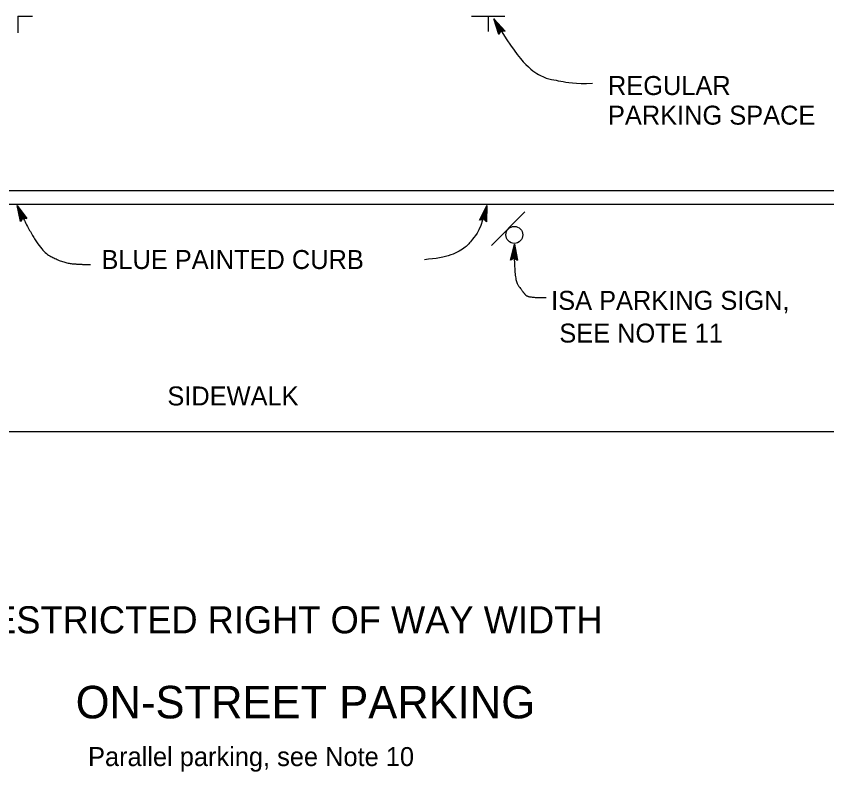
# Model space of a CAD drawing. Extents: x -894 to 866, y -476 to 714.
# Drawn here: x -407.2 to -108.3, y -28.9 to 249.9 of the extents above; entities that cross this region are included whole.
import ezdxf

# ---------------------------------------------------------------- set-up
doc = ezdxf.new("R2010")
doc.units = 0
for name, color, linetype in [('56 Stage 3 Anno', 7, 'Continuous'), ('57 Undefined', 7, 'Continuous'), ('60 Nongeo Data', 7, 'Continuous')]:
    doc.layers.add(name, color=color, linetype=linetype)

msp = doc.modelspace()

# ---------------------------------------------------------------- linework, layer by layer
at = {"layer": '56 Stage 3 Anno'}
for p, q in [((-231.04, 248.92), (-231.04, 248.92)), ((-229.2, 243.15), (-229.2, 243.15)), ((-226.93, 244.47), (-226.93, 244.47)), ((-406.86, 180.13), (-406.86, 180.13)), ((-233.68, 180.13), (-233.68, 180.13)), ((-405.59, 174.21), (-405.59, 174.21)), ((-403.21, 175.31), (-403.21, 175.31)), ((-236.3, 174.68), (-236.3, 174.68)), ((-233.74, 174.08), (-233.74, 174.08)), ((-223.48, 165.82), (-223.48, 165.82)), ((-224.93, 159.95), (-224.93, 159.95)), ((-222.3, 159.89), (-222.3, 159.89))]:
    msp.add_line(p, q, dxfattribs=at)
for points in [[(-229.2, 243.15), (-231.04, 248.92), (-226.93, 244.47), (-227.34, 244.48), (-230.34, 247.74), (-229, 243.51), (-228.81, 243.86), (-229.67, 246.57), (-227.75, 244.49), (-228.15, 244.49), (-228.98, 245.39), (-228.61, 244.22), (-228.46, 244.49), (-226.93, 244.47), (-228.46, 244.49)], [(-405.59, 174.21), (-406.86, 180.13), (-403.21, 175.31), (-403.61, 175.35), (-406.28, 178.89), (-405.36, 174.55), (-405.13, 174.88), (-405.72, 177.66), (-404.01, 175.4), (-404.42, 175.44), (-405.16, 176.42), (-404.9, 175.22), (-404.72, 175.48), (-403.21, 175.31), (-404.72, 175.48)], [(-236.3, 174.68), (-233.68, 180.13), (-233.74, 174.08), (-234.04, 174.37), (-233.99, 178.8), (-235.92, 174.8), (-235.53, 174.93), (-234.3, 177.48), (-234.33, 174.65), (-234.62, 174.93), (-234.61, 176.16), (-235.14, 175.05), (-234.84, 175.15), (-233.74, 174.08), (-234.84, 175.15)], [(-224.93, 159.95), (-223.48, 165.82), (-222.3, 159.89), (-222.65, 160.11), (-223.5, 164.45), (-224.57, 160.15), (-224.22, 160.35), (-223.54, 163.1), (-222.99, 160.32), (-223.33, 160.54), (-223.57, 161.74), (-223.87, 160.55), (-223.59, 160.7), (-222.3, 159.89), (-223.59, 160.7)]]:
    msp.add_lwpolyline(points, close=True, dxfattribs=at)
for points, degree in [([(-231.04, 248.92), (-221.78, 233.04), (-212.53, 226.43), (-206.93, 226.43), (-201.11, 224.78), (-194.7, 225.27)], 3), ([(-406.85, 180.13), (-399.58, 164.26), (-390.33, 158.97), (-383.06, 158.31), (-379.75, 158.31)], 2), ([(-233.68, 180.13), (-235.73, 171.31), (-239.63, 166.9), (-241.05, 164.88), (-246.32, 161.56), (-252.29, 160.45), (-256.68, 160.09)], 3), ([(-223.48, 165.82), (-223.77, 153.02), (-220.46, 148.39), (-218.45, 145.93), (-211.74, 146.17)], 2)]:
    msp.add_open_spline(points, degree=degree, dxfattribs=at)
at = {"layer": '60 Nongeo Data'}
for p, q in [((-406.62, 249.95), (-406.62, 243.78)), ((-406.62, 249.95), (-401.14, 249.95)), ((-239.28, 249.9), (-227.04, 249.9)), ((-233.15, 249.95), (-233.15, 244.34)), ((25.16, 185.52), (-576.22, 185.52)), ((25.16, 180.52), (-576.22, 180.52)), ((-219.59, 177.7), (-231.95, 165.34)), ((25.16, 96.57), (-544.17, 96.57))]:
    msp.add_line(p, q, dxfattribs=at)
msp.add_circle((-223.5, 169.24), 3.12, dxfattribs=at)

# ---------------------------------------------------------------- texts
at = {"layer": '57 Undefined'}
for s, height, p in [('REGULAR', 7, (-188.97, 220.86)), ('PARKING SPACE', 7, (-188.97, 209.93)), ('BLUE PAINTED CURB', 7, (-375.75, 156.66)), ('ISA PARKING SIGN,', 7, (-209.93, 141.59)), ('SEE NOTE 11', 7, (-206.91, 129.51)), ('SIDEWALK', 7, (-351.43, 106.31)), ('RESTRICTED RIGHT OF WAY WIDTH', 10, (-425.73, 22.21)), ('ON-STREET PARKING', 12, (-385.24, -9.17)), ('Parallel parking, see Note 10', 7, (-380.68, -26.77))]:
    msp.add_text(s, height=height, dxfattribs=at).set_placement(p)

doc.saveas('drawing.dxf')
